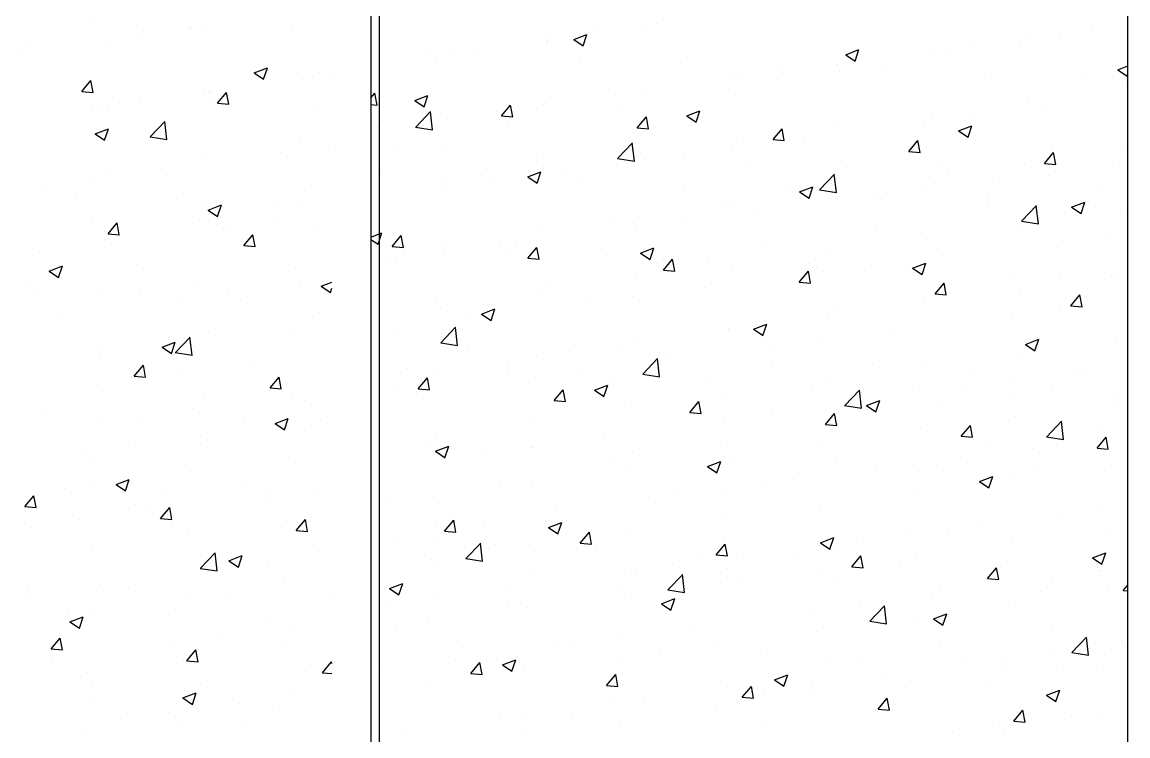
# Model space of a CAD drawing. Header units: millimetres. Extents: x 331487 to 517269, y 198509 to 399936.
# Drawn here: x 419761 to 420346, y 397041 to 397418 of the extents above; entities that cross this region are included whole.
import ezdxf

# ---------------------------------------------------------------- set-up
doc = ezdxf.new("R2010")
doc.units = ezdxf.units.MM
doc.header["$MEASUREMENT"] = 0
doc.layers.add('9th_Column', color=2, linetype='Continuous', lineweight=25)
doc.layers.add('COLUMN', color=6, linetype='Continuous')

msp = doc.modelspace()

# ---------------------------------------------------------------- linework, layer by layer
at = {"layer": '9th_Column'}
msp.add_line((419950.13, 398049.03), (419950.13, 392649.03), dxfattribs=at)
at = {"layer": 'COLUMN'}
for p, q in [((419945.71, 399936.48), (419945.71, 381283.05)), ((420345.71, 381283.05), (420345.71, 399936.48))]:
    msp.add_line(p, q, dxfattribs=at)
at = {"layer": 'COLUMN', "color": 2, "linetype": 'Continuous'}
for p, q in [((419796.89, 397417.6), (419796.89, 397417.6)), ((419822.11, 397416.29), (419822.11, 397416.29)), ((419849.6, 397414.47), (419849.6, 397414.47)), ((419850.27, 397415.35), (419850.27, 397415.35)), ((420090.62, 397415.14), (420090.62, 397415.14)), ((420096.71, 397417.31), (420096.71, 397417.31)), ((420345.65, 397416.69), (420345.65, 397416.69)), ((419824.57, 397411.17), (419824.57, 397411.17)), ((419858.86, 397413.47), (419858.86, 397413.47)), ((419903.65, 397413.09), (419903.65, 397413.09)), ((420038.18, 397410.77), (420038.18, 397410.77)), ((420052.89, 397408.76), (420059.89, 397411.44)), ((420052.89, 397408.76), (420057.86, 397405.4)), ((420057.85, 397405.4), (420059.88, 397411.44)), ((420063.22, 397414.07), (420063.22, 397414.07)), ((420293.71, 397409.19), (420293.71, 397409.19)), ((420309.86, 397412.35), (420309.86, 397412.35)), ((420326.91, 397412.81), (420326.91, 397412.81)), ((419761.41, 397402.86), (419761.41, 397402.86)), ((419763.79, 397406.28), (419763.79, 397406.28)), ((419808.35, 397407.07), (419808.35, 397407.07)), ((419949.39, 397403.63), (419949.39, 397403.63)), ((420038.4, 397407.3), (420038.4, 397407.3)), ((420039.28, 397408.1), (420039.28, 397408.1)), ((420196.6, 397400.75), (420203.6, 397403.44)), ((420201.57, 397397.39), (420203.6, 397403.43)), ((420243.2, 397402.79), (420243.2, 397402.79)), ((420264, 397404.53), (420264, 397404.53)), ((420289.04, 397407.82), (420289.04, 397407.82)), ((419975.03, 397402.46), (419975.03, 397402.46)), ((419980.08, 397397.29), (419980.08, 397397.29)), ((419987.34, 397400.6), (419987.34, 397400.6)), ((420002.77, 397401.37), (420002.77, 397401.37)), ((420056.15, 397399.11), (420056.15, 397399.11)), ((420109.54, 397396.86), (420109.54, 397396.86)), ((420196.6, 397400.75), (420201.57, 397397.39)), ((420251.54, 397402.34), (420251.54, 397402.34)), ((419884.03, 397391.21), (419891.03, 397393.9)), ((419884.03, 397391.21), (419889, 397387.86)), ((419889, 397387.86), (419891.03, 397393.9)), ((419918.61, 397391.3), (419918.61, 397391.3)), ((420162.92, 397394.6), (420162.92, 397394.6)), ((420162.97, 397391.23), (420162.97, 397391.23)), ((420191.85, 397395.75), (420191.85, 397395.75)), ((420193.22, 397392.33), (420193.22, 397392.33)), ((420200.85, 397396.21), (420200.85, 397396.21)), ((420216.3, 397392.35), (420216.3, 397392.35)), ((420340.31, 397392.74), (420345.71, 397394.81)), ((420340.31, 397392.74), (420345.29, 397389.38)), ((419792.93, 397381.4), (419797.76, 397387.14)), ((419798.91, 397380.86), (419797.75, 397387.13)), ((419909.58, 397387.68), (419909.58, 397387.68)), ((419924.32, 397388.33), (419924.32, 397388.33)), ((420137.94, 397387.93), (420137.94, 397387.93)), ((420139.91, 397388.25), (420139.91, 397388.25)), ((420269.68, 397390.09), (420269.68, 397390.09)), ((420323.07, 397387.84), (420323.07, 397387.84)), ((420345.28, 397389.38), (420345.71, 397390.66)), ((419792.93, 397381.4), (419798.91, 397380.87)), ((419857.64, 397380.19), (419857.64, 397380.19)), ((419860.3, 397381.29), (419860.3, 397381.29)), ((419861.17, 397380.01), (419861.17, 397380.01)), ((419864.66, 397375.12), (419869.48, 397380.87)), ((419870.63, 397374.59), (419869.48, 397380.86)), ((419945.71, 397377.92), (419947.83, 397380.45)), ((419948.98, 397374.17), (419947.83, 397380.44)), ((419968.86, 397376.5), (419975.87, 397379.19)), ((419973.83, 397373.15), (419975.86, 397379.19)), ((420074.78, 397379.62), (420074.78, 397379.62)), ((420089.4, 397381.85), (420089.4, 397381.85)), ((420134.91, 397382.32), (420134.91, 397382.32)), ((420344.43, 397383.4), (420344.43, 397383.4)), ((419807.13, 397373.78), (419807.13, 397373.78)), ((419809.29, 397377.95), (419809.29, 397377.95)), ((419823.29, 397375.02), (419823.29, 397375.02)), ((419862.67, 397375.69), (419862.67, 397375.69)), ((419864.66, 397375.12), (419870.64, 397374.6)), ((419916.06, 397373.44), (419916.06, 397373.44)), ((419945.71, 397374.47), (419948.99, 397374.18)), ((419968.86, 397376.5), (419973.84, 397373.15)), ((420014.74, 397368.43), (420019.56, 397374.17)), ((420020.71, 397367.9), (420019.55, 397374.17)), ((420036.91, 397374.63), (420036.91, 397374.63)), ((420038.06, 397374.81), (420038.06, 397374.81)), ((420292.49, 397375.9), (420292.49, 397375.9)), ((420300.6, 397373.37), (420300.6, 397373.37)), ((419798.26, 397371.73), (419798.26, 397371.73)), ((419801.98, 397371.28), (419801.98, 397371.28)), ((419969.43, 397362.56), (419977.22, 397370.68)), ((419978.23, 397361.09), (419977.13, 397370.59)), ((420011.88, 397371.33), (420011.88, 397371.33)), ((420014.74, 397368.43), (420020.71, 397367.91)), ((420076.59, 397372.31), (420076.59, 397372.31)), ((420086.46, 397362.15), (420091.28, 397367.9)), ((420092.44, 397361.62), (420091.28, 397367.89)), ((420112.58, 397368.5), (420119.58, 397371.18)), ((420112.58, 397368.5), (420117.55, 397365.14)), ((420117.55, 397365.14), (420119.57, 397371.18)), ((420241.98, 397369.5), (420241.98, 397369.5)), ((420262.73, 397368.38), (420262.73, 397368.38)), ((419800.01, 397358.96), (419807.01, 397361.65)), ((419804.98, 397355.6), (419807, 397361.65)), ((419829.12, 397357.41), (419836.91, 397365.53)), ((419837.93, 397355.94), (419836.82, 397365.44)), ((419948.72, 397363.02), (419948.72, 397363.02)), ((419969.34, 397362.47), (419978.23, 397361.09)), ((419986.12, 397367.31), (419986.12, 397367.31)), ((420018.27, 397362.3), (420018.27, 397362.3)), ((420086.46, 397362.15), (420092.44, 397361.63)), ((420158.19, 397355.88), (420163.01, 397361.62)), ((420164.16, 397355.35), (420163.01, 397361.62)), ((420190.64, 397362.46), (420190.64, 397362.46)), ((420237.69, 397365.09), (420237.69, 397365.09)), ((420256.29, 397360.49), (420263.29, 397363.17)), ((420261.26, 397357.13), (420263.29, 397363.17)), ((419800.01, 397358.96), (419804.98, 397355.61)), ((419829.04, 397357.32), (419837.93, 397355.94)), ((420158.19, 397355.88), (420164.17, 397355.36)), ((420174.54, 397356.77), (420174.54, 397356.77)), ((420256.29, 397360.49), (420261.26, 397357.13)), ((419908.36, 397354.39), (419908.36, 397354.39)), ((419923.05, 397352.18), (419923.05, 397352.18)), ((419959.95, 397352.29), (419959.95, 397352.29)), ((419983.3, 397350.27), (419983.3, 397350.27)), ((420076.15, 397346.01), (420083.94, 397354.13)), ((420084.96, 397344.54), (420083.85, 397354.04)), ((420136.67, 397351.78), (420136.67, 397351.78)), ((420138.7, 397354.96), (420138.7, 397354.96)), ((420229.91, 397349.6), (420234.73, 397355.35)), ((420235.89, 397349.07), (420234.73, 397355.34)), ((420305.73, 397352.68), (420305.73, 397352.68)), ((420343.21, 397350.11), (420343.21, 397350.11)), ((419856.42, 397346.9), (419856.42, 397346.9)), ((419898.02, 397348.88), (419898.02, 397348.88)), ((420036.68, 397348.01), (420036.68, 397348.01)), ((420076.06, 397345.92), (420084.96, 397344.54)), ((420088.19, 397348.56), (420088.19, 397348.56)), ((420090.06, 397345.76), (420090.06, 397345.76)), ((420111.63, 397348.49), (420111.63, 397348.49)), ((420229.91, 397349.6), (420235.89, 397349.08)), ((420301.64, 397343.33), (420306.46, 397349.07)), ((420307.61, 397342.8), (420306.46, 397349.06)), ((419805.91, 397340.49), (419805.91, 397340.49)), ((419834.86, 397340.57), (419834.86, 397340.57)), ((419951, 397339.09), (419951, 397339.09)), ((420028.55, 397336.24), (420035.56, 397338.93)), ((420033.52, 397332.89), (420035.55, 397338.93)), ((420036.84, 397341.52), (420036.84, 397341.52)), ((420048.48, 397340.17), (420048.48, 397340.17)), ((420143.45, 397343.5), (420143.45, 397343.5)), ((420196.83, 397341.25), (420196.83, 397341.25)), ((420247.41, 397342.67), (420247.41, 397342.67)), ((420250.21, 397338.99), (420250.21, 397338.99)), ((420291.27, 397342.61), (420291.27, 397342.61)), ((420301.64, 397343.33), (420307.62, 397342.8)), ((420337.45, 397342.24), (420337.45, 397342.24)), ((419796.99, 397335.58), (419796.99, 397335.58)), ((419984.9, 397334.02), (419984.9, 397334.02)), ((420004.38, 397336.84), (420004.38, 397336.84)), ((420010.6, 397335.19), (420010.6, 397335.19)), ((420028.55, 397336.24), (420033.53, 397332.89)), ((420057.77, 397334.58), (420057.77, 397334.58)), ((420182.88, 397329.46), (420190.67, 397337.58)), ((420189.1, 397332.66), (420189.1, 397332.66)), ((420191.68, 397327.99), (420190.58, 397337.49)), ((420240.76, 397336.21), (420240.76, 397336.21)), ((420274.29, 397333.93), (420274.29, 397333.93)), ((420303.59, 397336.74), (420303.59, 397336.74)), ((419771.95, 397332.29), (419771.95, 397332.29)), ((419789.82, 397326.85), (419789.82, 397326.85)), ((419914.49, 397331.64), (419914.49, 397331.64)), ((419985.57, 397331.89), (419985.57, 397331.89)), ((420111.15, 397332.33), (420111.15, 397332.33)), ((420164.53, 397330.07), (420164.53, 397330.07)), ((420172.27, 397328.23), (420179.27, 397330.92)), ((420172.27, 397328.23), (420177.24, 397324.88)), ((420177.24, 397324.88), (420179.26, 397330.92)), ((420182.79, 397329.37), (420191.68, 397327.99)), ((420189.42, 397329.17), (420189.42, 397329.17)), ((420217.91, 397327.82), (420217.91, 397327.82)), ((420236.42, 397328.94), (420236.42, 397328.94)), ((420329.69, 397330.73), (420329.69, 397330.73)), ((419843.2, 397324.59), (419843.2, 397324.59)), ((419856.17, 397321.63), (419856.17, 397321.63)), ((419859.7, 397318.7), (419866.7, 397321.39)), ((419864.67, 397315.34), (419866.7, 397321.38)), ((419896.58, 397322.34), (419896.58, 397322.34)), ((419907.15, 397321.1), (419907.15, 397321.1)), ((420130.78, 397322.65), (420130.78, 397322.65)), ((420137.48, 397321.67), (420137.48, 397321.67)), ((420211.39, 397325.64), (420211.39, 397325.64)), ((420271.3, 397325.56), (420271.3, 397325.56)), ((420271.38, 397320.71), (420271.38, 397320.71)), ((420289.6, 397312.91), (420297.39, 397321.03)), ((420298.41, 397311.44), (420297.3, 397320.94)), ((420315.98, 397320.22), (420322.98, 397322.91)), ((420320.95, 397316.87), (420322.98, 397322.91)), ((420324.68, 397323.3), (420324.68, 397323.3)), ((419859.7, 397318.7), (419864.67, 397315.34)), ((420086.97, 397315.27), (420086.97, 397315.27)), ((420148.23, 397317.33), (420148.23, 397317.33)), ((420315.98, 397320.22), (420320.95, 397316.87)), ((420342, 397316.82), (420342, 397316.82)), ((419797.85, 397311.62), (419797.85, 397311.62)), ((419806.81, 397306.18), (419811.63, 397311.92)), ((419810.9, 397313.42), (419810.9, 397313.42)), ((419812.78, 397305.65), (419811.63, 397311.91)), ((419855.21, 397313.61), (419855.21, 397313.61)), ((419864.29, 397311.16), (419864.29, 397311.16)), ((419871.71, 397309.44), (419871.71, 397309.44)), ((419896.74, 397312.74), (419896.74, 397312.74)), ((420072.46, 397312.64), (420072.46, 397312.64)), ((420085.33, 397309.05), (420085.33, 397309.05)), ((420110.36, 397312.34), (420110.36, 397312.34)), ((420213.06, 397310.7), (420213.06, 397310.7)), ((420289.51, 397312.82), (420298.41, 397311.44)), ((420290.06, 397309.32), (420290.06, 397309.32)), ((419804.7, 397307.2), (419804.7, 397307.2)), ((419806.81, 397306.18), (419812.79, 397305.65)), ((419878.54, 397299.9), (419883.36, 397305.65)), ((419884.51, 397299.37), (419883.35, 397305.64)), ((419917.67, 397308.9), (419917.67, 397308.9)), ((419945.71, 397304.44), (419951.53, 397306.68)), ((419945.71, 397303.2), (419949.51, 397300.63)), ((419949.5, 397300.63), (419951.53, 397306.68)), ((419956.88, 397299.48), (419961.71, 397305.23)), ((419962.86, 397298.95), (419961.7, 397305.22)), ((420035.63, 397308.23), (420035.63, 397308.23)), ((420336.18, 397306.09), (420336.18, 397306.09)), ((419808.55, 397301.13), (419808.55, 397301.13)), ((419878.54, 397299.9), (419884.51, 397299.38)), ((419880.13, 397299.67), (419880.13, 397299.67)), ((419956.89, 397299.48), (419962.86, 397298.96)), ((419963.4, 397299.44), (419963.4, 397299.44)), ((419983.69, 397300.73), (419983.69, 397300.73)), ((420014.14, 397302.63), (420014.14, 397302.63)), ((420022.17, 397300.73), (420022.17, 397300.73)), ((420028.61, 397293.21), (420033.43, 397298.95)), ((420034.58, 397292.68), (420033.43, 397298.95)), ((420088.24, 397295.98), (420095.25, 397298.67)), ((420093.21, 397292.62), (420095.24, 397298.67)), ((420154.74, 397300.69), (420154.74, 397300.69)), ((420239.55, 397302.92), (420239.55, 397302.92)), ((420311.14, 397302.8), (420311.14, 397302.8)), ((419770.68, 397296.14), (419770.68, 397296.14)), ((419955.82, 397292.62), (419955.82, 397292.62)), ((419959.26, 397292.45), (419959.26, 397292.45)), ((419984.3, 397295.75), (419984.3, 397295.75)), ((420016.79, 397297.18), (420016.79, 397297.18)), ((420028.61, 397293.21), (420034.59, 397292.69)), ((420070.17, 397294.93), (420070.17, 397294.93)), ((420088.24, 397295.98), (420093.22, 397292.63)), ((420100.34, 397286.93), (420105.16, 397292.68)), ((420106.31, 397286.4), (420105.15, 397292.67)), ((420123.55, 397292.67), (420123.55, 397292.67)), ((420188.2, 397295.88), (420188.2, 397295.88)), ((420247.99, 397294.48), (420247.99, 397294.48)), ((419775.68, 397286.45), (419782.68, 397289.13)), ((419775.68, 397286.45), (419780.65, 397283.09)), ((419780.65, 397283.09), (419782.67, 397289.13)), ((419821.81, 397289.66), (419821.81, 397289.66)), ((419905.93, 397287.81), (419905.93, 397287.81)), ((420096.42, 397290.68), (420096.42, 397290.68)), ((420100.34, 397286.93), (420106.31, 397286.41)), ((420136.27, 397288.38), (420136.27, 397288.38)), ((420172.06, 397280.66), (420176.88, 397286.4)), ((420178.04, 397280.13), (420176.88, 397286.4)), ((420176.93, 397290.42), (420176.93, 397290.42)), ((420185.08, 397286.2), (420185.08, 397286.2)), ((420210.11, 397289.5), (420210.11, 397289.5)), ((420230.32, 397288.16), (420230.32, 397288.16)), ((420231.96, 397287.97), (420238.96, 397290.66)), ((420231.96, 397287.97), (420236.93, 397284.62)), ((420236.93, 397284.61), (420238.95, 397290.66)), ((420283.7, 397285.91), (420283.7, 397285.91)), ((420309.57, 397285.72), (420309.57, 397285.72)), ((419853.99, 397280.32), (419853.99, 397280.32)), ((419919.39, 397278.44), (419925.13, 397280.64)), ((420038.1, 397280.67), (420038.1, 397280.67)), ((420085.76, 397281.98), (420085.76, 397281.98)), ((420172.06, 397280.66), (420178.04, 397280.14)), ((420243.79, 397274.38), (420248.61, 397280.13)), ((420249.76, 397273.85), (420248.61, 397280.12)), ((420337.08, 397283.65), (420337.08, 397283.65)), ((420340.78, 397283.53), (420340.78, 397283.53)), ((419763.49, 397279.65), (419763.49, 397279.65)), ((419769.92, 397276.02), (419769.92, 397276.02)), ((419908.31, 397278.28), (419908.31, 397278.28)), ((419919.39, 397278.44), (419924.36, 397275.08)), ((419924.36, 397275.08), (419925.13, 397277.39)), ((420034.41, 397274.94), (420034.41, 397274.94)), ((420121.93, 397277.89), (420121.93, 397277.89)), ((420243.79, 397274.38), (420249.77, 397273.86)), ((420251.25, 397275.71), (420251.25, 397275.71)), ((420288.84, 397276.04), (420288.84, 397276.04)), ((419803.48, 397273.92), (419803.48, 397273.92)), ((419823.31, 397273.76), (419823.31, 397273.76)), ((419845.4, 397270), (419845.4, 397270)), ((419870.44, 397273.3), (419870.44, 397273.3)), ((419876.69, 397271.51), (419876.69, 397271.51)), ((419979.78, 397270.66), (419979.78, 397270.66)), ((420059.02, 397269.61), (420059.02, 397269.61)), ((420084.05, 397272.9), (420084.05, 397272.9)), ((420238.33, 397269.63), (420238.33, 397269.63)), ((420315.51, 397268.11), (420320.34, 397273.85)), ((420321.49, 397267.58), (420320.33, 397273.85)), ((419918.32, 397264.67), (419918.32, 397264.67)), ((419982.47, 397267.44), (419982.47, 397267.44)), ((420004.22, 397263.73), (420011.22, 397266.41)), ((420004.22, 397263.73), (420009.2, 397260.37)), ((420009.19, 397260.37), (420011.22, 397266.41)), ((420186.99, 397262.59), (420186.99, 397262.59)), ((420192.93, 397265.7), (420192.93, 397265.7)), ((420284.84, 397263.36), (420284.84, 397263.36)), ((420309.87, 397266.65), (420309.87, 397266.65)), ((420315.52, 397268.11), (420321.49, 397267.59)), ((419782.25, 397261.69), (419782.25, 397261.69)), ((419982.69, 397248.6), (419990.48, 397256.72)), ((419991.49, 397247.13), (419990.39, 397256.63)), ((419995.86, 397261.29), (419995.86, 397261.29)), ((420147.94, 397255.72), (420154.94, 397258.41)), ((420152.9, 397252.36), (420154.93, 397258.4)), ((419842.38, 397243.45), (419850.17, 397251.56)), ((419851.19, 397241.98), (419850.08, 397251.48)), ((419860, 397254.66), (419860, 397254.66)), ((419904.72, 397254.53), (419904.72, 397254.53)), ((419957.99, 397256.31), (419957.99, 397256.31)), ((420134.61, 397255.69), (420134.61, 397255.69)), ((420135.05, 397255.09), (420135.05, 397255.09)), ((420147.94, 397255.72), (420152.91, 397252.36)), ((420221.68, 397255.04), (420221.68, 397255.04)), ((419835.37, 397246.18), (419842.37, 397248.87)), ((419835.37, 397246.18), (419840.34, 397242.83)), ((419840.34, 397242.83), (419842.36, 397248.87)), ((419852.78, 397247.03), (419852.78, 397247.03)), ((419982.6, 397248.51), (419991.49, 397247.13)), ((419997.31, 397246.08), (419997.31, 397246.08)), ((420076.29, 397245.68), (420076.29, 397245.68)), ((420084.54, 397248.69), (420084.54, 397248.69)), ((420158.77, 397246.76), (420158.77, 397246.76)), ((420183.81, 397250.06), (420183.81, 397250.06)), ((420291.65, 397247.71), (420298.65, 397250.4)), ((420291.65, 397247.71), (420296.62, 397244.35)), ((420296.62, 397244.35), (420298.65, 397250.4)), ((420339.57, 397250.24), (420339.57, 397250.24)), ((419801.68, 397244.65), (419801.68, 397244.65)), ((419802.27, 397240.63), (419802.27, 397240.63)), ((419842.29, 397243.36), (419851.19, 397241.98)), ((420033.2, 397241.65), (420033.2, 397241.65)), ((420050.7, 397243.83), (420050.7, 397243.83)), ((420089.41, 397232.05), (420097.2, 397240.17)), ((420098.22, 397230.58), (420097.11, 397240.08)), ((420104.08, 397241.57), (420104.08, 397241.57)), ((420157.46, 397239.32), (420157.46, 397239.32)), ((420287.63, 397242.75), (420287.63, 397242.75)), ((419820.69, 397230.96), (419825.51, 397236.7)), ((419826.66, 397230.43), (419825.5, 397236.69)), ((419844.13, 397233.86), (419844.13, 397233.86)), ((419882, 397238.84), (419882, 397238.84)), ((419965.02, 397234.91), (419965.02, 397234.91)), ((419981.26, 397234.15), (419981.26, 397234.15)), ((420017.97, 397235.67), (420017.97, 397235.67)), ((420057.75, 397233.46), (420057.75, 397233.46)), ((420095.62, 397238.45), (420095.62, 397238.45)), ((420210.84, 397237.06), (420210.84, 397237.06)), ((420237.12, 397236.34), (420237.12, 397236.34)), ((420264.22, 397234.81), (420264.22, 397234.81)), ((419819.09, 397230.56), (419819.09, 397230.56)), ((419820.69, 397230.96), (419826.66, 397230.43)), ((419892.41, 397224.68), (419897.23, 397230.43)), ((419898.38, 397224.15), (419897.23, 397230.42)), ((419970.76, 397224.27), (419975.58, 397230.01)), ((419976.73, 397223.73), (419975.58, 397230)), ((420018.4, 397232.65), (420018.4, 397232.65)), ((420032.71, 397230.17), (420032.71, 397230.17)), ((420071.78, 397230.4), (420071.78, 397230.4)), ((420089.32, 397231.96), (420098.22, 397230.58)), ((420125.16, 397228.14), (420125.16, 397228.14)), ((420185.77, 397229.3), (420185.77, 397229.3)), ((420283.56, 397227.21), (420283.56, 397227.21)), ((420317.61, 397232.55), (420317.61, 397232.55)), ((420321.44, 397232.2), (420321.44, 397232.2)), ((419803.83, 397222.66), (419803.83, 397222.66)), ((419892.41, 397224.68), (419898.39, 397224.16)), ((419959.65, 397225.66), (419959.65, 397225.66)), ((419969.56, 397221.85), (419969.56, 397221.85)), ((419970.76, 397224.27), (419976.74, 397223.74)), ((420042.49, 397217.99), (420047.31, 397223.74)), ((420048.46, 397217.46), (420047.3, 397223.73)), ((420063.91, 397223.47), (420070.91, 397226.15)), ((420063.91, 397223.47), (420068.89, 397220.11)), ((420068.88, 397220.11), (420070.91, 397226.15)), ((420133.83, 397221.81), (420133.83, 397221.81)), ((420178.54, 397225.89), (420178.54, 397225.89)), ((420196.14, 397215.5), (420203.92, 397223.61)), ((420204.94, 397214.03), (420203.83, 397223.52)), ((420231.93, 397223.63), (420231.93, 397223.63)), ((420258.53, 397223.92), (420258.53, 397223.92)), ((420285.31, 397221.37), (420285.31, 397221.37)), ((420305.44, 397226.05), (420305.44, 397226.05)), ((419857.21, 397220.41), (419857.21, 397220.41)), ((419903.5, 397221.24), (419903.5, 397221.24)), ((419910.6, 397218.15), (419910.6, 397218.15)), ((420042.49, 397217.99), (420048.46, 397217.47)), ((420114.21, 397211.71), (420119.03, 397217.46)), ((420120.19, 397211.18), (420119.03, 397217.45)), ((420195.37, 397215.6), (420195.37, 397215.6)), ((420207.63, 397215.46), (420214.63, 397218.14)), ((420212.6, 397212.1), (420214.62, 397218.14)), ((420247.12, 397216.04), (420247.12, 397216.04)), ((420338.35, 397216.95), (420338.35, 397216.95)), ((420338.69, 397219.12), (420338.69, 397219.12)), ((419771.54, 397211.49), (419771.54, 397211.49)), ((419851.56, 397213.74), (419851.56, 397213.74)), ((420083.32, 397215.4), (420083.32, 397215.4)), ((420114.21, 397211.71), (420120.19, 397211.19)), ((420157.5, 397210.62), (420157.5, 397210.62)), ((420185.94, 397205.44), (420190.76, 397211.18)), ((420191.91, 397204.91), (420190.76, 397211.18)), ((420196.05, 397215.4), (420204.94, 397214.02)), ((420207.63, 397215.46), (420212.6, 397212.1)), ((419801.05, 397207.34), (419801.05, 397207.34)), ((419824.92, 397209.23), (419824.92, 397209.23)), ((419878.3, 397206.97), (419878.3, 397206.97)), ((419895.06, 397205.92), (419902.06, 397208.61)), ((419895.06, 397205.92), (419900.03, 397202.57)), ((419900.03, 397202.56), (419902.05, 397208.61)), ((419914.19, 397205.01), (419914.19, 397205.01)), ((419918.85, 397207.72), (419918.85, 397207.72)), ((420031.98, 397208.36), (420031.98, 397208.36)), ((420132.47, 397207.32), (420132.47, 397207.32)), ((420185.94, 397205.44), (420191.92, 397204.92)), ((420188.8, 397206.03), (420188.8, 397206.03)), ((420257.66, 397199.16), (420262.49, 397204.91)), ((420263.64, 397198.63), (420262.48, 397204.9)), ((420286.41, 397209.46), (420286.41, 397209.46)), ((420302.86, 397198.95), (420310.65, 397207.06)), ((420311.66, 397197.47), (420310.56, 397206.97)), ((420329.4, 397204.1), (420329.4, 397204.1)), ((419855.7, 397199.4), (419855.7, 397199.4)), ((419980.04, 397200.86), (419980.04, 397200.86)), ((420069.31, 397199.01), (420069.31, 397199.01)), ((420235.9, 397203.05), (420235.9, 397203.05)), ((420257.66, 397199.16), (420263.64, 397198.64)), ((420302.77, 397198.85), (420311.66, 397197.47)), ((420329.39, 397192.89), (420334.21, 397198.63)), ((420335.36, 397192.36), (420334.21, 397198.63)), ((419817.82, 397194.42), (419817.82, 397194.42)), ((419855.87, 397195), (419855.87, 397195)), ((419977.42, 397195.25), (419977.42, 397195.25)), ((419979.89, 397191.21), (419986.89, 397193.9)), ((419984.86, 397187.86), (419986.89, 397193.9)), ((420030.8, 397193), (420030.8, 397193)), ((420031.44, 397194.02), (420031.44, 397194.02)), ((420130.48, 397196.02), (420130.48, 397196.02)), ((420184.56, 397196.01), (420184.56, 397196.01)), ((420271.08, 397194.09), (420271.08, 397194.09)), ((420295.13, 397192.76), (420295.13, 397192.76)), ((420329.39, 397192.89), (420335.37, 397192.37)), ((419792.79, 397191.12), (419792.79, 397191.12)), ((419902.28, 397187.95), (419902.28, 397187.95)), ((419979.89, 397191.21), (419984.87, 397187.86)), ((420006.4, 397190.72), (420006.4, 397190.72)), ((420084.18, 397190.74), (420084.18, 397190.74)), ((420132.62, 397188.52), (420132.62, 397188.52)), ((420137.56, 397188.49), (420137.56, 397188.49)), ((420257.26, 397187.77), (420257.26, 397187.77)), ((419797.55, 397184.99), (419797.55, 397184.99)), ((420072.16, 397186.01), (420072.16, 397186.01)), ((420082.11, 397182.11), (420082.11, 397182.11)), ((420123.6, 397183.2), (420130.61, 397185.89)), ((420123.6, 397183.2), (420128.58, 397179.85)), ((420128.57, 397179.85), (420130.6, 397185.89)), ((420190.95, 397186.23), (420190.95, 397186.23)), ((420212.76, 397184.07), (420212.76, 397184.07)), ((420232.22, 397184.48), (420232.22, 397184.48)), ((420244.33, 397183.98), (420244.33, 397183.98)), ((420297.71, 397181.72), (420297.71, 397181.72)), ((420337.13, 397183.66), (420337.13, 397183.66)), ((419811.04, 397173.67), (419818.04, 397176.36)), ((419816, 397170.31), (419818.03, 397176.35)), ((419850.34, 397180.45), (419850.34, 397180.45)), ((420013.84, 397176), (420013.84, 397176)), ((420030.76, 397175.07), (420030.76, 397175.07)), ((420169.07, 397176.16), (420169.07, 397176.16)), ((420267.32, 397175.19), (420274.32, 397177.88)), ((420267.32, 397175.19), (420272.29, 397171.84)), ((420272.29, 397171.84), (420274.31, 397177.88)), ((420285.19, 397176.17), (420285.19, 397176.17)), ((419783.94, 397171.83), (419783.94, 397171.83)), ((419799.83, 397174.05), (419799.83, 397174.05)), ((419811.04, 397173.67), (419816.01, 397170.31)), ((419837.32, 397169.58), (419837.32, 397169.58)), ((419879.83, 397173.04), (419879.83, 397173.04)), ((419917.58, 397171.57), (419917.58, 397171.57)), ((420131.19, 397171.18), (420131.19, 397171.18)), ((420154.44, 397174.06), (420154.44, 397174.06)), ((420234.68, 397169.77), (420234.68, 397169.77)), ((419762.83, 397162.01), (419767.66, 397167.76)), ((419768.81, 397161.48), (419767.65, 397167.75)), ((419821.52, 397163.03), (419821.52, 397163.03)), ((419890.7, 397167.32), (419890.7, 397167.32)), ((419892.54, 397168.27), (419892.54, 397168.27)), ((419955.53, 397165.99), (419955.53, 397165.99)), ((419978.82, 397167.58), (419978.82, 397167.58)), ((420096.12, 397164.05), (420096.12, 397164.05)), ((420106.16, 397167.88), (420106.16, 397167.88)), ((419762.83, 397162.01), (419768.81, 397161.49)), ((419829.39, 397159.96), (419829.39, 397159.96)), ((419834.56, 397155.74), (419839.38, 397161.48)), ((419840.53, 397155.21), (419839.38, 397161.48)), ((420043, 397159.56), (420043, 397159.56)), ((420183.34, 397162.72), (420183.34, 397162.72)), ((420309.27, 397159.09), (420309.27, 397159.09)), ((420331.98, 397161.63), (420331.98, 397161.63)), ((419763.2, 397153.02), (419763.2, 397153.02)), ((419766.48, 397151.68), (419766.48, 397151.68)), ((419791.51, 397154.97), (419791.51, 397154.97)), ((419834.56, 397155.74), (419840.54, 397155.21)), ((419901.07, 397154.66), (419901.07, 397154.66)), ((419906.29, 397149.46), (419911.11, 397155.21)), ((419912.26, 397148.93), (419911.1, 397155.2)), ((419980.1, 397151.28), (419980.1, 397151.28)), ((419984.64, 397149.05), (419989.46, 397154.79)), ((419990.61, 397148.52), (419989.45, 397154.78)), ((420005.13, 397154.58), (420005.13, 397154.58)), ((420037.81, 397154.04), (420037.81, 397154.04)), ((420039.58, 397150.95), (420046.58, 397153.64)), ((420044.55, 397147.59), (420046.58, 397153.64)), ((420131.4, 397155.23), (420131.4, 397155.23)), ((420268.82, 397153.32), (420268.82, 397153.32)), ((419849.13, 397147.16), (419849.13, 397147.16)), ((419906.29, 397149.46), (419912.26, 397148.94)), ((419984.64, 397149.05), (419990.61, 397148.52)), ((420039.58, 397150.95), (420044.56, 397147.59)), ((420056.36, 397142.77), (420061.18, 397148.52)), ((420062.33, 397142.24), (420061.18, 397148.51)), ((420080.89, 397148.82), (420080.89, 397148.82)), ((420183.29, 397142.94), (420190.3, 397145.63)), ((420188.26, 397139.58), (420190.29, 397145.63)), ((420230.95, 397148.33), (420230.95, 397148.33)), ((420250.95, 397149.08), (420250.95, 397149.08)), ((420335.92, 397150.38), (420335.92, 397150.38)), ((419798.62, 397140.76), (419798.62, 397140.76)), ((419957.94, 397144.15), (419957.94, 397144.15)), ((419979.49, 397144.03), (419979.49, 397144.03)), ((419995.94, 397134.64), (420003.73, 397142.75)), ((420004.75, 397133.17), (420003.64, 397142.66)), ((420011.33, 397141.9), (420011.33, 397141.9)), ((420029.55, 397141.78), (420029.55, 397141.78)), ((420056.36, 397142.77), (420062.34, 397142.25)), ((420064.71, 397139.64), (420064.71, 397139.64)), ((420128.09, 397136.5), (420132.91, 397142.24)), ((420134.06, 397135.96), (420132.9, 397142.23)), ((420183.29, 397142.94), (420188.27, 397139.59)), ((420205.91, 397145.03), (420205.91, 397145.03)), ((420283.98, 397142.88), (420283.98, 397142.88)), ((419855.64, 397129.48), (419863.43, 397137.6)), ((419864.45, 397128.01), (419863.34, 397137.51)), ((419870.73, 397133.41), (419877.73, 397136.09)), ((419875.7, 397130.05), (419877.72, 397136.09)), ((419918.02, 397138.05), (419918.02, 397138.05)), ((419977.61, 397134.29), (419977.61, 397134.29)), ((419995.86, 397134.54), (420004.75, 397133.16)), ((420118.09, 397137.39), (420118.09, 397137.39)), ((420128.09, 397136.5), (420134.06, 397135.97)), ((420142.76, 397136.72), (420142.76, 397136.72)), ((420171.47, 397135.13), (420171.47, 397135.13)), ((420192.63, 397139.07), (420192.63, 397139.07)), ((420199.81, 397130.22), (420204.63, 397135.97)), ((420205.79, 397129.69), (420204.63, 397135.96)), ((420233.47, 397136.48), (420233.47, 397136.48)), ((420327.01, 397134.93), (420334.01, 397137.62)), ((420327.01, 397134.93), (420331.98, 397131.58)), ((420331.98, 397131.58), (420334, 397137.62)), ((419855.55, 397129.39), (419864.45, 397128.01)), ((419859.71, 397128.04), (419859.71, 397128.04)), ((419866.24, 397128.83), (419866.24, 397128.83)), ((419870.73, 397133.41), (419875.7, 397130.05)), ((419891.27, 397132.13), (419891.27, 397132.13)), ((419979.03, 397130.72), (419979.03, 397130.72)), ((420032.41, 397128.47), (420032.41, 397128.47)), ((420079.85, 397128.44), (420079.85, 397128.44)), ((420104.89, 397131.73), (420104.89, 397131.73)), ((420134.32, 397129.06), (420134.32, 397129.06)), ((420182.12, 397129.43), (420182.12, 397129.43)), ((420199.81, 397130.22), (420205.79, 397129.7)), ((420224.86, 397132.88), (420224.86, 397132.88)), ((420271.54, 397123.94), (420276.36, 397129.69)), ((420277.51, 397123.41), (420276.36, 397129.68)), ((420278.24, 397130.62), (420278.24, 397130.62)), ((420331.62, 397128.37), (420331.62, 397128.37)), ((420085.79, 397126.21), (420085.79, 397126.21)), ((420102.67, 397118.09), (420110.46, 397126.2)), ((420111.47, 397116.61), (420110.37, 397126.11)), ((420139.18, 397123.95), (420139.18, 397123.95)), ((420271.54, 397123.95), (420277.52, 397123.42)), ((420305.67, 397122.19), (420305.67, 397122.19)), ((420330.7, 397125.49), (420330.7, 397125.49)), ((419764.46, 397120.73), (419764.46, 397120.73)), ((419801.39, 397118.02), (419801.39, 397118.02)), ((419803.08, 397120.52), (419803.08, 397120.52)), ((419817.85, 397118.48), (419817.85, 397118.48)), ((419871.23, 397116.22), (419871.23, 397116.22)), ((419899.85, 397121.37), (419899.85, 397121.37)), ((419955.56, 397118.7), (419962.56, 397121.38)), ((419955.56, 397118.7), (419960.53, 397115.34)), ((419960.53, 397115.34), (419962.56, 397121.38)), ((420016.7, 397120.12), (420016.7, 397120.12)), ((420076, 397119.05), (420076, 397119.05)), ((420102.58, 397117.99), (420111.47, 397116.61)), ((420130.19, 397121.94), (420130.19, 397121.94)), ((420192.56, 397121.7), (420192.56, 397121.7)), ((420245.94, 397119.44), (420245.94, 397119.44)), ((420299.32, 397117.19), (420299.32, 397117.19)), ((420334.7, 397117.09), (420334.7, 397117.09)), ((420343.27, 397117.67), (420345.71, 397120.58)), ((420343.27, 397117.67), (420345.71, 397117.46)), ((419765.21, 397115.53), (419765.21, 397115.53)), ((419847.91, 397113.87), (419847.91, 397113.87)), ((419924.61, 397113.97), (419924.61, 397113.97)), ((419953.79, 397111.84), (419953.79, 397111.84)), ((419978.82, 397115.14), (419978.82, 397115.14)), ((420079.68, 397115.54), (420079.68, 397115.54)), ((420099.27, 397110.69), (420106.27, 397113.38)), ((420099.27, 397110.69), (420104.25, 397107.33)), ((420104.24, 397107.33), (420106.27, 397113.37)), ((420242.52, 397113.88), (420242.52, 397113.88)), ((419785.55, 397107.3), (419785.55, 397107.3)), ((419797.4, 397107.47), (419797.4, 397107.47)), ((419838.93, 397105.04), (419838.93, 397105.04)), ((420017.68, 397109.04), (420017.68, 397109.04)), ((420028.33, 397108.49), (420028.33, 397108.49)), ((420179.61, 397105.59), (420179.61, 397105.59)), ((420204.64, 397108.89), (420204.64, 397108.89)), ((420209.39, 397101.53), (420217.18, 397109.65)), ((420218.2, 397100.06), (420217.09, 397109.56)), ((420242.99, 397102.68), (420249.99, 397105.37)), ((420247.95, 397099.32), (420249.98, 397105.37)), ((420282.76, 397109.59), (420282.76, 397109.59)), ((419786.7, 397101.15), (419793.71, 397103.84)), ((419786.7, 397101.15), (419791.68, 397097.8)), ((419791.67, 397097.8), (419793.7, 397103.84)), ((419892.31, 397102.79), (419892.31, 397102.79)), ((419959.36, 397099.03), (419959.36, 397099.03)), ((419976.39, 397101), (419976.39, 397101)), ((420209.3, 397101.44), (420218.2, 397100.06)), ((420232.25, 397103.19), (420232.25, 397103.19)), ((420242.99, 397102.68), (420247.96, 397099.32)), ((420305.14, 397099.42), (420305.14, 397099.42)), ((419902.84, 397097.67), (419902.84, 397097.67)), ((420116.45, 397097.28), (420116.45, 397097.28)), ((420180.91, 397096.15), (420180.91, 397096.15)), ((420316.12, 397084.98), (420323.91, 397093.1)), ((420324.92, 397083.51), (420323.82, 397093.01)), ((419776.71, 397086.79), (419781.53, 397092.54)), ((419782.68, 397086.26), (419781.53, 397092.53)), ((419839.93, 397089.39), (419839.93, 397089.39)), ((419864.96, 397092.69), (419864.96, 397092.69)), ((419898.64, 397088.08), (419898.64, 397088.08)), ((419991.43, 397091.07), (419991.43, 397091.07)), ((420044.81, 397088.81), (420044.81, 397088.81)), ((420053.55, 397089), (420053.55, 397089)), ((420078.58, 397092.29), (420078.58, 397092.29)), ((420128.97, 397088.65), (420128.97, 397088.65)), ((420246.82, 397089.41), (420246.82, 397089.41)), ((420342.27, 397091.03), (420342.27, 397091.03)), ((419776.71, 397086.79), (419782.69, 397086.27)), ((419848.44, 397080.52), (419853.26, 397086.26)), ((419854.41, 397079.99), (419853.25, 397086.26)), ((420078.46, 397082.25), (420078.46, 397082.25)), ((420098.2, 397086.56), (420098.2, 397086.56)), ((420151.58, 397084.3), (420151.58, 397084.3)), ((420204.96, 397082.05), (420204.96, 397082.05)), ((420279.36, 397082.75), (420279.36, 397082.75)), ((420304.4, 397086.04), (420304.4, 397086.04)), ((420316.03, 397084.89), (420324.92, 397083.51)), ((420333.49, 397083.8), (420333.49, 397083.8)), ((419776.77, 397081.08), (419776.77, 397081.08)), ((419846.7, 397080.58), (419846.7, 397080.58)), ((419848.44, 397080.52), (419854.41, 397080)), ((419913.9, 397078.38), (419913.9, 397078.38)), ((419920.16, 397074.24), (419924.98, 397079.99)), ((419925.13, 397079.15), (419924.98, 397079.98)), ((419952.52, 397075.7), (419952.52, 397075.7)), ((419990.39, 397080.68), (419990.39, 397080.68)), ((419998.51, 397073.83), (420003.33, 397079.57)), ((420004.48, 397073.3), (420003.33, 397079.56)), ((420015.25, 397078.44), (420022.25, 397081.12)), ((420015.25, 397078.44), (420020.22, 397075.08)), ((420020.22, 397075.08), (420022.25, 397081.12)), ((420188.51, 397079.4), (420188.51, 397079.4)), ((420258.34, 397079.79), (420258.34, 397079.79)), ((420281.55, 397076.3), (420281.55, 397076.3)), ((420311.72, 397077.53), (420311.72, 397077.53)), ((420329.1, 397077.47), (420329.1, 397077.47)), ((419796.19, 397074.18), (419796.19, 397074.18)), ((419920.16, 397074.24), (419925.13, 397073.81)), ((419998.51, 397073.83), (420004.49, 397073.3)), ((420027.12, 397075.21), (420027.12, 397075.21)), ((420070.24, 397067.55), (420075.06, 397073.3)), ((420076.21, 397067.02), (420075.05, 397073.29)), ((420158.96, 397070.43), (420165.96, 397073.11)), ((420158.96, 397070.43), (420163.94, 397067.07)), ((420163.93, 397067.07), (420165.96, 397073.11)), ((420216.21, 397074.43), (420216.21, 397074.43)), ((420231.04, 397069.9), (420231.04, 397069.9)), ((419797.95, 397067.65), (419797.95, 397067.65)), ((419851.33, 397065.39), (419851.33, 397065.39)), ((419855.58, 397068.37), (419855.58, 397068.37)), ((419975.18, 397067.71), (419975.18, 397067.71)), ((420070.24, 397067.55), (420076.21, 397067.03)), ((420130.19, 397069.39), (420130.19, 397069.39)), ((420141.96, 397061.28), (420146.78, 397067.02)), ((420147.94, 397060.75), (420146.78, 397067.01)), ((420153.3, 397066.15), (420153.3, 397066.15)), ((420178.33, 397069.45), (420178.33, 397069.45)), ((420270.79, 397067.46), (420270.79, 397067.46)), ((420302.68, 397062.42), (420309.68, 397065.11)), ((420307.65, 397059.06), (420309.67, 397065.1)), ((419797.26, 397058.36), (419797.26, 397058.36)), ((419846.39, 397060.89), (419853.4, 397063.58)), ((419846.39, 397060.89), (419851.37, 397057.54)), ((419851.36, 397057.53), (419853.39, 397063.58)), ((419876.53, 397058.23), (419876.53, 397058.23)), ((419904.72, 397063.13), (419904.72, 397063.13)), ((420071.87, 397059.38), (420071.87, 397059.38)), ((420090.15, 397057.84), (420090.15, 397057.84)), ((420141.96, 397061.28), (420147.94, 397060.75)), ((420179.69, 397062.86), (420179.69, 397062.86)), ((420213.69, 397055), (420218.51, 397060.75)), ((420219.66, 397054.47), (420218.51, 397060.74)), ((420302.68, 397062.42), (420307.65, 397059.06)), ((419838.66, 397053.25), (419838.66, 397053.25)), ((419897.42, 397054.79), (419897.42, 397054.79)), ((420052.27, 397052.85), (420052.27, 397052.85)), ((420127.75, 397055.36), (420127.75, 397055.36)), ((420212.47, 397057.45), (420212.47, 397057.45)), ((420213.69, 397055), (420219.67, 397054.48)), ((420285.41, 397048.73), (420290.24, 397054.47)), ((420291.39, 397048.2), (420290.23, 397054.46)), ((419813.62, 397049.95), (419813.62, 397049.95)), ((419845.48, 397047.29), (419845.48, 397047.29)), ((419879.54, 397046.41), (419879.54, 397046.41)), ((420013.55, 397049.37), (420013.55, 397049.37)), ((420027.24, 397049.56), (420027.24, 397049.56)), ((420077.24, 397048.96), (420077.24, 397048.96)), ((420154.15, 397047.44), (420154.15, 397047.44)), ((420278.09, 397046.6), (420278.09, 397046.6)), ((420285.41, 397048.73), (420291.39, 397048.2)), ((420315.96, 397051.59), (420315.96, 397051.59)), ((420332.27, 397050.51), (420332.27, 397050.51)), ((419794.97, 397040.89), (419794.97, 397040.89)), ((419964.08, 397041.24), (419964.08, 397041.24)), ((420025.9, 397041.92), (420025.9, 397041.92)), ((420253.06, 397043.31), (420253.06, 397043.31)), ((420280.33, 397043.01), (420280.33, 397043.01))]:
    msp.add_line(p, q, dxfattribs=at)

doc.saveas('drawing.dxf')
